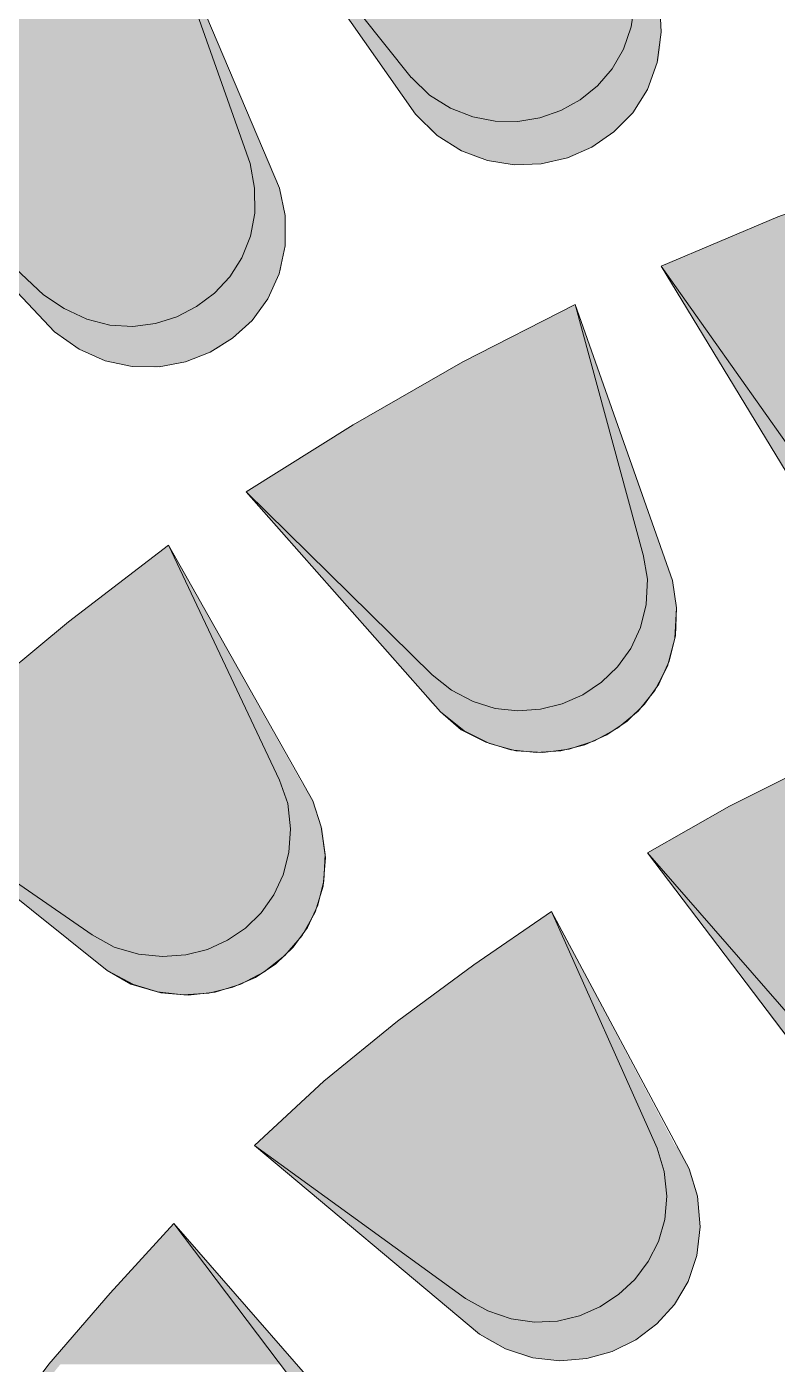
# Model space of a CAD drawing. Extents: x 0 to 245, y -13 to 205.
# Drawn here: x 119.67 to 136.17, y 133.08 to 162.48 of the extents above; entities that cross this region are included whole.
import ezdxf

# ---------------------------------------------------------------- set-up
doc = ezdxf.new("R2010")
doc.units = 0
doc.layers.add('FILL', color=8, linetype='Continuous')
doc.layers.add('GEOMETRY', color=7, linetype='Continuous')

msp = doc.modelspace()

# ---------------------------------------------------------------- hatches: boundary and pattern name
at = {"layer": 'FILL'}
for points in [[(124.222, 166.269), (128.127, 161.371)], [(124.222, 166.269), (128.219, 160.558), (128.696, 160.089), (129.23, 159.752), (129.8, 159.54), (130.391, 159.448), (130.982, 159.471), (131.557, 159.603), (132.096, 159.837), (132.581, 160.17), (132.995, 160.594), (133.318, 161.104), (133.533, 161.695), (133.621, 162.361), (133.591, 162.962)], [(122.512, 165.337), (124.587, 159.475)], [(122.512, 165.337), (125.228, 158.935)], [(122.512, 165.337), (124.07, 160.888), (124.405, 160.888)], [(120.101, 163.954), (117.751, 162.482), (123.519, 162.482)], [(120.101, 163.954), (123, 163.954), (123.519, 162.482)], [(126.115, 163.564), (127.639, 161.371), (128.128, 161.371)], [(126.115, 163.564), (126.359, 163.564), (128.128, 161.371)], [(128.128, 161.37), (128.526, 160.977), (128.99, 160.69), (129.477, 160.501), (129.974, 160.406), (130.471, 160.401), (130.955, 160.481), (131.416, 160.641), (131.841, 160.876), (132.22, 161.182), (132.541, 161.555), (132.793, 161.989), (132.963, 162.479), (133.042, 163.022), (133.012, 163.563)], [(126.816, 163.023), (127.244, 162.483), (132.982, 162.483)], [(126.816, 163.023), (133.042, 163.023), (132.982, 162.483)], [(117.752, 162.483), (115.463, 160.888), (124.07, 160.888)], [(117.752, 162.483), (123.52, 162.483), (124.07, 160.888)], [(127.244, 162.483), (127.64, 161.97), (132.767, 161.97)], [(127.244, 162.483), (132.982, 162.483), (132.767, 161.97)], [(132.92, 162.362), (132.768, 161.97), (133.592, 161.97)], [(132.982, 162.483), (132.92, 162.361), (133.622, 162.361)], [(132.92, 162.362), (133.622, 162.362), (133.592, 161.97)], [(132.982, 162.483), (133.622, 162.483), (133.622, 162.361)], [(127.639, 161.97), (128.037, 161.49), (132.493, 161.49)], [(127.639, 161.97), (132.767, 161.97), (132.493, 161.49)], [(132.646, 161.759), (132.494, 161.489), (133.469, 161.489)], [(132.767, 161.97), (132.646, 161.759), (133.561, 161.759)], [(132.646, 161.759), (133.562, 161.759), (133.469, 161.489)], [(132.767, 161.97), (133.591, 161.97), (133.561, 161.759)], [(128.038, 161.489), (128.128, 161.37), (132.372, 161.37)], [(128.038, 161.489), (132.494, 161.489), (132.372, 161.37)], [(132.494, 161.489), (132.187, 161.188), (133.347, 161.188)], [(132.494, 161.489), (133.47, 161.489), (133.347, 161.188)], [(127.639, 161.37), (127.914, 160.977), (128.526, 160.977)], [(127.639, 161.37), (128.127, 161.37), (128.526, 160.977)], [(128.128, 161.37), (128.434, 161.099), (132.127, 161.099)], [(128.128, 161.37), (132.372, 161.37), (132.127, 161.099)], [(132.188, 161.189), (132.126, 161.099), (133.287, 161.099)], [(132.188, 161.189), (133.346, 161.189), (133.287, 161.099)], [(115.463, 160.888), (120.041, 156.589)], [(115.463, 160.888), (120.285, 155.779), (120.826, 155.393), (121.4, 155.141), (121.992, 155.017), (122.585, 155.011), (123.162, 155.118), (123.706, 155.328), (124.2, 155.634), (124.629, 156.028), (124.975, 156.503), (125.222, 157.051), (125.353, 157.664), (125.352, 158.334), (125.229, 158.935)], [(115.463, 160.888), (116.989, 159.475), (124.588, 159.475)], [(115.463, 160.888), (124.07, 160.888), (124.588, 159.475)], [(124.07, 160.888), (124.588, 159.475), (125.015, 159.475)], [(124.07, 160.888), (124.405, 160.888), (125.015, 159.475)], [(127.915, 160.978), (128.128, 160.708), (128.983, 160.708)], [(127.915, 160.978), (128.526, 160.978), (128.983, 160.708)], [(128.433, 161.099), (128.526, 160.978), (131.973, 160.978)], [(128.433, 161.099), (132.126, 161.099), (131.973, 160.978)], [(128.526, 160.978), (128.861, 160.768), (131.668, 160.768)], [(128.526, 160.978), (131.973, 160.978), (131.668, 160.768)], [(132.127, 161.099), (131.668, 160.768), (133.104, 160.768)], [(132.127, 161.099), (133.287, 161.099), (133.104, 160.768)], [(128.128, 160.708), (128.22, 160.558), (129.381, 160.558)], [(128.128, 160.708), (128.983, 160.708), (129.381, 160.558)], [(128.219, 160.558), (128.281, 160.497), (129.501, 160.497)], [(128.219, 160.558), (129.38, 160.558), (129.501, 160.497)], [(128.861, 160.768), (128.983, 160.708), (131.487, 160.708)], [(128.861, 160.768), (131.668, 160.768), (131.487, 160.708)], [(128.983, 160.708), (129.38, 160.526), (131.15, 160.526)], [(128.983, 160.708), (131.487, 160.708), (131.15, 160.526)], [(129.38, 160.527), (129.501, 160.498), (130.966, 160.498)], [(129.38, 160.527), (131.15, 160.527), (130.966, 160.498)], [(131.15, 160.527), (130.63, 160.408), (132.798, 160.408)], [(131.15, 160.527), (132.92, 160.527), (132.798, 160.408)], [(131.426, 160.647), (131.151, 160.527), (132.92, 160.527)], [(131.668, 160.768), (131.426, 160.647), (133.042, 160.647)], [(131.426, 160.647), (133.042, 160.647), (132.92, 160.527)], [(131.668, 160.768), (133.104, 160.768), (133.042, 160.647)], [(128.282, 160.497), (128.373, 160.407), (130.051, 160.407)], [(128.282, 160.497), (129.502, 160.497), (130.051, 160.407)], [(128.373, 160.407), (128.556, 160.197), (132.616, 160.197)], [(128.373, 160.407), (132.799, 160.407), (132.616, 160.197)], [(129.502, 160.497), (129.96, 160.407), (130.631, 160.407)], [(129.502, 160.497), (130.967, 160.497), (130.631, 160.407)], [(129.96, 160.407), (130.631, 160.407), (130.051, 160.407)], [(130.63, 160.407), (130.05, 160.407), (132.798, 160.407)], [(130.63, 160.407), (132.798, 160.407)], [(128.555, 160.197), (128.677, 160.106), (132.493, 160.106)], [(128.555, 160.197), (132.616, 160.197), (132.493, 160.106)], [(128.677, 160.107), (129.074, 159.867), (132.126, 159.867)], [(128.677, 160.107), (132.493, 160.107), (132.126, 159.867)], [(141.466, 160.047), (138.81, 159.235), (136.186, 158.302), (133.622, 157.22)], [(129.075, 159.866), (129.166, 159.775), (131.973, 159.775)], [(129.075, 159.866), (132.127, 159.866), (131.973, 159.775)], [(129.166, 159.776), (129.625, 159.595), (131.578, 159.595)], [(129.166, 159.776), (131.974, 159.776), (131.578, 159.595)], [(116.836, 159.475), (119.523, 156.589), (120.041, 156.589)], [(116.836, 159.475), (116.989, 159.475), (120.041, 156.589)], [(116.989, 159.475), (117.569, 158.935), (124.679, 158.935)], [(116.989, 159.475), (124.588, 159.475), (124.679, 158.935)], [(120.041, 156.589), (120.499, 156.288), (120.994, 156.054), (121.5, 155.925), (122.006, 155.896), (122.501, 155.958), (122.972, 156.106), (123.409, 156.331), (123.8, 156.628), (124.135, 156.989), (124.402, 157.407), (124.589, 157.876), (124.685, 158.387), (124.68, 158.935), (124.588, 159.475)], [(124.588, 159.475), (124.68, 158.935), (125.229, 158.935)], [(124.588, 159.475), (125.016, 159.475), (125.229, 158.935)], [(129.625, 159.595), (129.747, 159.566), (131.364, 159.566)], [(129.625, 159.595), (131.578, 159.595), (131.364, 159.566)], [(129.747, 159.566), (130.266, 159.475), (130.967, 159.475)], [(129.747, 159.566), (131.364, 159.566), (130.967, 159.475)], [(130.265, 159.475), (130.966, 159.475), (130.356, 159.445)], [(117.569, 158.935), (118.149, 158.363), (124.679, 158.363)], [(117.569, 158.935), (124.679, 158.935), (124.679, 158.363)], [(124.679, 158.935), (125.228, 158.935)], [(124.679, 158.935), (125.228, 158.935)], [(124.679, 158.935), (124.679, 158.363), (125.351, 158.363)], [(124.679, 158.935), (125.228, 158.935), (125.351, 158.363)], [(118.149, 158.363), (118.727, 157.853), (124.587, 157.853)], [(118.149, 158.363), (124.679, 158.363), (124.587, 157.853)], [(124.679, 158.334), (124.587, 157.853), (125.351, 157.853)], [(124.679, 158.363), (124.679, 158.335), (125.351, 158.335)], [(124.679, 158.363), (125.351, 158.363), (125.351, 158.335)], [(124.679, 158.334), (125.351, 158.334), (125.351, 157.853)], [(136.185, 158.302), (133.622, 157.22), (141.74, 157.22)], [(118.728, 157.853), (119.278, 157.34), (124.374, 157.34)], [(118.728, 157.853), (124.587, 157.853), (124.374, 157.34)], [(124.527, 157.732), (124.375, 157.34), (125.291, 157.34)], [(124.588, 157.853), (124.527, 157.732), (125.352, 157.732)], [(124.527, 157.732), (125.351, 157.732), (125.291, 157.34)], [(124.588, 157.853), (125.352, 157.853), (125.352, 157.732)], [(119.278, 157.34), (119.766, 156.891), (124.039, 156.891)], [(119.278, 157.34), (124.375, 157.34), (124.039, 156.891)], [(124.375, 157.34), (124.223, 157.13), (125.26, 157.13)], [(124.375, 157.34), (125.291, 157.34), (125.26, 157.13)], [(124.222, 157.13), (124.038, 156.891), (125.137, 156.891)], [(124.222, 157.13), (125.259, 157.13), (125.137, 156.891)], [(133.622, 157.22), (136.919, 152.562)], [(133.622, 157.22), (136.949, 151.75), (137.391, 151.252), (137.896, 150.878), (138.446, 150.623), (139.022, 150.484), (139.609, 150.457), (140.187, 150.54), (140.739, 150.728), (141.248, 151.018), (141.697, 151.407), (142.067, 151.892), (142.342, 152.468), (142.503, 153.132), (142.503, 153.735)], [(133.622, 157.22), (135.362, 154.395), (135.637, 154.395)], [(133.622, 157.22), (135.607, 154.425), (141.986, 154.425)], [(133.622, 157.22), (141.74, 157.22), (141.986, 154.425)], [(119.766, 156.891), (120.04, 156.589), (123.763, 156.589)], [(119.766, 156.891), (124.039, 156.891), (123.763, 156.589)], [(124.04, 156.891), (123.734, 156.589), (125.016, 156.589)], [(124.04, 156.891), (125.138, 156.891), (125.016, 156.589)], [(119.522, 156.589), (119.828, 156.288), (120.499, 156.288)], [(119.522, 156.589), (120.041, 156.589), (120.499, 156.288)], [(120.041, 156.589), (120.194, 156.498), (123.643, 156.498)], [(120.041, 156.589), (123.764, 156.589), (123.643, 156.498)], [(120.194, 156.499), (120.499, 156.288), (123.306, 156.288)], [(120.194, 156.499), (123.642, 156.499), (123.306, 156.288)], [(123.642, 156.499), (123.184, 156.199), (124.741, 156.199)], [(123.734, 156.589), (123.642, 156.498), (124.955, 156.498)], [(123.642, 156.499), (124.954, 156.499), (124.741, 156.199)], [(123.734, 156.589), (125.015, 156.589), (124.955, 156.498)], [(119.828, 156.288), (120.041, 156.048), (121.017, 156.048)], [(119.828, 156.288), (120.499, 156.288), (121.017, 156.048)], [(120.499, 156.288), (120.683, 156.199), (123.185, 156.199)], [(120.499, 156.288), (123.307, 156.288), (123.185, 156.199)], [(120.682, 156.199), (121.017, 156.048), (122.787, 156.048)], [(120.682, 156.199), (123.184, 156.199), (122.787, 156.048)], [(123.184, 156.199), (122.848, 156.079), (124.679, 156.079)], [(123.184, 156.199), (124.741, 156.199), (124.679, 156.079)], [(131.73, 156.38), (129.258, 155.116), (126.846, 153.734), (124.497, 152.261)], [(131.73, 156.38), (129.258, 155.116), (132.096, 155.116)], [(131.73, 156.38), (133.225, 150.878)], [(131.73, 156.38), (133.867, 150.307)], [(131.73, 156.38), (132.859, 152.261), (133.195, 152.261)], [(120.041, 156.048), (120.163, 155.929), (121.567, 155.929)], [(120.041, 156.048), (121.018, 156.048), (121.567, 155.929)], [(120.163, 155.929), (120.163, 155.899), (122.117, 155.899)], [(120.163, 155.929), (121.567, 155.929), (122.117, 155.899)], [(120.163, 155.899), (120.285, 155.779), (124.375, 155.779)], [(120.163, 155.899), (124.497, 155.899), (124.375, 155.779)], [(121.017, 156.048), (121.201, 155.987), (122.664, 155.987)], [(121.017, 156.048), (122.788, 156.048), (122.664, 155.987)], [(121.201, 155.988), (121.567, 155.929), (122.208, 155.929)], [(121.201, 155.988), (122.665, 155.988), (122.208, 155.929)], [(121.567, 155.929), (122.208, 155.929), (122.117, 155.899)], [(122.665, 155.988), (122.117, 155.899), (124.497, 155.899)], [(122.848, 156.079), (122.664, 155.987), (124.587, 155.987)], [(122.665, 155.988), (124.588, 155.988), (124.497, 155.899)], [(122.848, 156.079), (124.679, 156.079), (124.587, 155.987)], [(120.285, 155.779), (120.468, 155.658), (124.223, 155.658)], [(120.285, 155.779), (124.375, 155.779), (124.223, 155.658)], [(120.467, 155.657), (120.773, 155.417), (123.885, 155.417)], [(120.467, 155.657), (124.222, 155.657), (123.885, 155.417)], [(120.773, 155.417), (120.987, 155.327), (123.704, 155.327)], [(120.773, 155.417), (123.885, 155.417), (123.704, 155.327)], [(120.988, 155.327), (121.323, 155.177), (123.306, 155.177)], [(120.988, 155.327), (123.704, 155.327), (123.306, 155.177)], [(121.323, 155.177), (121.597, 155.116), (123.154, 155.116)], [(121.323, 155.177), (123.306, 155.177), (123.154, 155.116)], [(121.597, 155.116), (121.933, 155.027), (122.664, 155.027)], [(121.597, 155.116), (123.154, 155.116), (122.664, 155.027)], [(121.933, 155.028), (122.664, 155.028), (122.543, 154.996)], [(129.259, 155.116), (126.847, 153.734), (132.462, 153.734)], [(129.259, 155.116), (132.097, 155.116), (132.462, 153.734)], [(135.362, 154.395), (136.46, 152.562), (136.919, 152.562)], [(135.362, 154.395), (135.636, 154.395), (136.919, 152.562)], [(135.607, 154.425), (136.003, 153.885), (141.986, 153.885)], [(135.607, 154.425), (141.986, 154.425), (141.986, 153.885)], [(136.003, 153.885), (136.369, 153.343), (141.862, 153.343)], [(136.003, 153.885), (141.986, 153.885), (141.862, 153.343)], [(126.846, 153.735), (124.496, 152.261), (132.859, 152.261)], [(126.846, 153.735), (132.461, 153.735), (132.859, 152.261)], [(124.497, 152.261), (128.587, 148.234)], [(124.497, 152.261), (128.769, 147.421), (129.286, 147.006), (129.844, 146.724), (130.427, 146.568), (131.017, 146.53), (131.598, 146.605), (132.152, 146.786), (132.662, 147.066), (133.111, 147.437), (133.483, 147.894), (133.759, 148.429), (133.923, 149.035), (133.958, 149.707), (133.867, 150.307)], [(124.497, 152.261), (125.718, 150.878), (125.901, 150.878)], [(124.497, 152.261), (125.839, 150.939), (133.226, 150.939)], [(124.497, 152.261), (132.859, 152.261), (133.226, 150.939)], [(132.859, 152.261), (133.225, 150.878), (133.653, 150.878)], [(132.859, 152.261), (133.195, 152.261), (133.653, 150.878)], [(122.788, 151.089), (120.591, 149.405), (118.455, 147.632), (116.41, 145.768)], [(122.788, 151.089), (120.591, 149.405), (123.582, 149.405)], [(122.788, 151.089), (125.228, 145.919)], [(122.788, 151.089), (125.961, 145.468)], [(122.788, 151.089), (125.228, 145.919), (125.687, 145.919)], [(125.717, 150.878), (128.038, 148.233), (128.587, 148.233)], [(125.717, 150.878), (125.901, 150.878), (128.587, 148.233)], [(125.839, 150.939), (126.389, 150.398), (133.318, 150.398)], [(125.839, 150.939), (133.226, 150.939), (133.318, 150.398)], [(128.587, 148.234), (129.014, 147.902), (129.484, 147.648), (129.974, 147.497), (130.472, 147.443), (130.967, 147.479), (131.445, 147.6), (131.895, 147.801), (132.305, 148.075), (132.661, 148.416), (132.953, 148.818), (133.168, 149.277), (133.293, 149.785), (133.317, 150.338), (133.226, 150.879)], [(133.225, 150.878), (133.317, 150.337), (133.867, 150.337)], [(133.225, 150.878), (133.653, 150.878), (133.867, 150.337)], [(126.388, 150.398), (126.937, 149.826), (133.286, 149.826)], [(126.388, 150.398), (133.317, 150.398), (133.286, 149.826)], [(128.769, 147.421), (129.226, 147.03), (129.764, 146.755), (130.316, 146.59), (130.871, 146.531), (131.416, 146.57), (131.939, 146.701), (132.428, 146.92), (132.87, 147.218), (133.254, 147.592), (133.567, 148.033), (133.796, 148.537), (133.931, 149.097), (133.957, 149.707), (133.867, 150.307)], [(133.317, 150.307), (133.287, 149.796), (133.958, 149.796)], [(133.317, 150.337), (133.317, 150.307), (133.867, 150.307)], [(133.317, 150.337), (133.867, 150.337), (133.867, 150.307)], [(133.317, 150.307), (133.867, 150.307), (133.958, 149.796)], [(126.938, 149.825), (127.488, 149.285), (133.164, 149.285)], [(126.938, 149.825), (133.287, 149.825), (133.164, 149.285)], [(133.287, 149.707), (133.164, 149.255), (133.958, 149.255)], [(133.287, 149.796), (133.287, 149.707), (133.958, 149.707)], [(133.287, 149.796), (133.958, 149.796), (133.958, 149.707)], [(133.287, 149.707), (133.958, 149.707), (133.958, 149.255)], [(120.591, 149.405), (118.455, 147.632), (124.436, 147.632)], [(120.591, 149.405), (123.582, 149.405), (124.436, 147.632)], [(127.488, 149.285), (128.006, 148.804), (132.92, 148.804)], [(127.488, 149.285), (133.164, 149.285), (132.92, 148.804)], [(133.073, 149.105), (132.92, 148.775), (133.867, 148.775)], [(133.164, 149.255), (133.073, 149.105), (133.928, 149.105)], [(133.073, 149.105), (133.927, 149.105), (133.867, 148.775)], [(133.164, 149.255), (133.958, 149.255), (133.928, 149.105)], [(128.005, 148.804), (128.464, 148.353), (132.615, 148.353)], [(128.005, 148.804), (132.919, 148.804), (132.615, 148.353)], [(132.92, 148.775), (132.738, 148.535), (133.806, 148.535)], [(132.92, 148.775), (133.867, 148.775), (133.806, 148.535)], [(132.738, 148.534), (132.585, 148.321), (133.683, 148.321)], [(132.738, 148.534), (133.805, 148.534), (133.683, 148.321)], [(128.038, 148.234), (128.343, 147.902), (129.014, 147.902)], [(128.038, 148.234), (128.587, 148.234), (129.014, 147.902)], [(128.465, 148.353), (128.587, 148.234), (132.462, 148.234)], [(128.465, 148.353), (132.616, 148.353), (132.462, 148.234)], [(128.587, 148.234), (128.892, 147.993), (132.188, 147.993)], [(128.587, 148.234), (132.462, 148.234), (132.188, 147.993)], [(132.585, 148.321), (132.189, 147.992), (133.531, 147.992)], [(132.585, 148.321), (133.684, 148.321), (133.531, 147.992)], [(128.342, 147.902), (128.555, 147.632), (129.501, 147.632)], [(128.342, 147.902), (129.014, 147.902), (129.501, 147.632)], [(128.891, 147.992), (129.013, 147.871), (132.036, 147.871)], [(128.891, 147.992), (132.188, 147.992), (132.036, 147.871)], [(132.158, 147.962), (131.668, 147.692), (133.317, 147.692)], [(132.188, 147.992), (132.158, 147.962), (133.531, 147.962)], [(132.158, 147.962), (133.531, 147.962), (133.317, 147.692)], [(132.188, 147.992), (133.531, 147.992), (133.531, 147.962)], [(140.826, 147.902), (138.902, 147.151), (136.98, 146.28), (135.118, 145.347), (133.317, 144.326)], [(118.455, 147.632), (116.622, 145.979), (125.228, 145.979)], [(118.455, 147.632), (124.435, 147.632), (125.228, 145.979)], [(128.555, 147.632), (128.708, 147.48), (130.05, 147.48)], [(128.555, 147.632), (129.501, 147.632), (130.05, 147.48)], [(129.013, 147.871), (129.38, 147.692), (131.7, 147.692)], [(129.013, 147.871), (132.035, 147.871), (131.7, 147.692)], [(129.38, 147.693), (129.501, 147.632), (131.516, 147.632)], [(129.38, 147.693), (131.699, 147.693), (131.516, 147.632)], [(129.502, 147.632), (129.929, 147.511), (131.181, 147.511)], [(129.502, 147.632), (131.517, 147.632), (131.181, 147.511)], [(131.668, 147.693), (131.15, 147.511), (133.164, 147.511)], [(131.668, 147.693), (133.317, 147.693), (133.164, 147.511)], [(128.709, 147.48), (128.739, 147.453), (130.601, 147.453)], [(128.709, 147.48), (130.051, 147.48), (130.601, 147.453)], [(128.739, 147.452), (128.769, 147.421), (133.073, 147.421)], [(128.739, 147.452), (133.103, 147.452), (133.073, 147.421)], [(128.769, 147.421), (129.165, 147.091), (132.707, 147.091)], [(128.769, 147.421), (133.073, 147.421), (132.707, 147.091)], [(129.928, 147.511), (130.05, 147.48), (130.906, 147.48)], [(129.928, 147.511), (131.18, 147.511), (130.906, 147.48)], [(130.051, 147.48), (130.906, 147.48), (130.601, 147.453)], [(130.998, 147.48), (130.601, 147.453), (133.103, 147.453)], [(131.15, 147.511), (130.998, 147.48), (133.164, 147.48)], [(130.998, 147.48), (133.164, 147.48), (133.103, 147.453)], [(131.15, 147.511), (133.164, 147.511), (133.164, 147.48)], [(129.166, 147.091), (129.227, 147.03), (132.585, 147.03)], [(129.166, 147.091), (132.707, 147.091), (132.585, 147.03)], [(129.226, 147.03), (129.684, 146.789), (132.158, 146.789)], [(129.226, 147.03), (132.584, 147.03), (132.158, 146.789)], [(129.684, 146.789), (129.777, 146.761), (132.036, 146.761)], [(129.684, 146.789), (132.158, 146.789), (132.036, 146.761)], [(129.777, 146.761), (130.295, 146.611), (131.578, 146.611)], [(129.777, 146.761), (132.036, 146.761), (131.578, 146.611)], [(130.295, 146.611), (130.357, 146.579), (131.394, 146.579)], [(130.295, 146.611), (131.578, 146.611), (131.394, 146.579)], [(130.356, 146.58), (131.393, 146.58), (130.966, 146.52)], [(136.98, 146.279), (135.118, 145.346), (141.343, 145.346)], [(116.622, 145.979), (116.41, 145.768), (125.291, 145.768)], [(116.622, 145.979), (125.228, 145.979), (125.291, 145.768)], [(121.11, 142.521), (121.597, 142.251), (122.134, 142.098), (122.661, 142.044), (123.168, 142.081), (123.647, 142.202), (124.089, 142.401), (124.485, 142.671), (124.827, 143.006), (125.105, 143.398), (125.312, 143.841), (125.438, 144.328), (125.475, 144.852), (125.413, 145.407), (125.228, 145.919)], [(125.228, 145.919), (125.381, 145.468), (125.96, 145.468)], [(125.228, 145.919), (125.686, 145.919), (125.96, 145.468)], [(116.41, 145.768), (121.11, 142.521)], [(116.41, 145.768), (121.445, 141.74), (122.024, 141.427), (122.623, 141.249), (123.225, 141.197), (123.816, 141.262), (124.378, 141.434), (124.894, 141.705), (125.35, 142.066), (125.729, 142.507), (126.014, 143.02), (126.189, 143.595), (126.239, 144.223), (126.146, 144.896), (125.961, 145.468)], [(116.41, 145.768), (116.867, 145.468), (125.413, 145.468)], [(116.41, 145.768), (125.291, 145.768), (125.413, 145.468)], [(116.776, 145.468), (120.467, 142.521), (121.11, 142.521)], [(116.776, 145.468), (116.836, 145.468), (121.11, 142.521)], [(116.867, 145.468), (117.661, 144.896), (125.473, 144.896)], [(116.867, 145.468), (125.413, 145.468), (125.473, 144.896)], [(121.445, 141.739), (121.964, 141.44), (122.541, 141.266), (123.115, 141.201), (123.674, 141.238), (124.206, 141.369), (124.701, 141.587), (125.146, 141.884), (125.531, 142.252), (125.843, 142.684), (126.073, 143.172), (126.207, 143.708), (126.235, 144.285), (126.146, 144.895), (125.961, 145.468)], [(125.382, 145.468), (125.412, 145.406), (125.993, 145.406)], [(125.382, 145.468), (125.961, 145.468), (125.993, 145.406)], [(125.413, 145.406), (125.474, 144.895), (126.146, 144.895)], [(125.413, 145.406), (125.993, 145.406), (126.146, 144.895)], [(135.118, 145.347), (133.317, 144.326), (141.527, 144.326)], [(135.118, 145.347), (141.344, 145.347), (141.527, 144.326)], [(117.661, 144.896), (118.455, 144.355), (125.442, 144.355)], [(117.661, 144.896), (125.473, 144.896), (125.442, 144.355)], [(125.473, 144.866), (125.442, 144.325), (126.236, 144.325)], [(125.473, 144.896), (125.473, 144.867), (126.175, 144.867)], [(125.473, 144.896), (126.146, 144.896), (126.175, 144.867)], [(125.473, 144.866), (126.175, 144.866), (126.236, 144.325)], [(118.455, 144.355), (119.247, 143.814), (125.321, 143.814)], [(118.455, 144.355), (125.442, 144.355), (125.321, 143.814)], [(125.442, 144.296), (125.291, 143.784), (126.206, 143.784)], [(125.442, 144.325), (125.442, 144.296), (126.236, 144.296)], [(125.442, 144.325), (126.236, 144.325), (126.236, 144.296)], [(125.442, 144.296), (126.236, 144.296), (126.206, 143.784)], [(133.317, 144.325), (137.071, 140.026)], [(133.317, 144.325), (137.193, 139.214), (137.67, 138.761), (138.201, 138.438), (138.77, 138.239), (139.356, 138.158), (139.944, 138.191), (140.513, 138.33), (141.046, 138.572), (141.525, 138.909), (141.932, 139.337), (142.248, 139.85), (142.454, 140.442), (142.534, 141.108), (142.504, 141.71)], [(133.317, 144.325), (134.812, 142.341), (135.056, 142.341)], [(133.317, 144.325), (135.026, 142.37), (141.892, 142.37)], [(133.317, 144.325), (141.527, 144.325), (141.892, 142.37)], [(119.247, 143.814), (119.95, 143.334), (125.046, 143.334)], [(119.247, 143.814), (125.321, 143.814), (125.046, 143.334)], [(125.291, 143.784), (125.26, 143.694), (126.206, 143.694)], [(125.291, 143.784), (126.206, 143.784), (126.206, 143.694)], [(125.259, 143.695), (125.045, 143.304), (126.083, 143.304)], [(125.259, 143.695), (126.205, 143.695), (126.083, 143.304)], [(119.95, 143.333), (120.591, 142.882), (124.711, 142.882)], [(119.95, 143.333), (125.046, 143.333), (124.711, 142.882)], [(125.046, 143.304), (124.893, 143.122), (126.053, 143.122)], [(125.046, 143.304), (126.084, 143.304), (126.053, 143.122)], [(131.211, 143.032), (129.502, 141.86), (127.825, 140.627), (126.206, 139.305), (124.68, 137.891)], [(124.892, 143.122), (124.71, 142.882), (125.901, 142.882)], [(124.892, 143.122), (126.052, 143.122), (125.901, 142.882)], [(131.211, 143.032), (129.502, 141.86), (131.731, 141.86)], [(131.211, 143.032), (133.531, 137.832)], [(131.211, 143.032), (134.232, 137.38)], [(131.211, 143.032), (133.47, 137.891), (133.928, 137.891)], [(120.591, 142.882), (121.111, 142.521), (124.284, 142.521)], [(120.591, 142.882), (124.711, 142.882), (124.284, 142.521)], [(124.711, 142.882), (124.344, 142.582), (125.779, 142.582)], [(124.711, 142.882), (125.901, 142.882), (125.779, 142.582)], [(120.467, 142.521), (120.803, 142.251), (121.597, 142.251)], [(120.467, 142.521), (121.11, 142.521), (121.597, 142.251)], [(121.11, 142.521), (124.284, 142.521)], [(121.11, 142.521), (124.284, 142.521)], [(121.11, 142.521), (121.597, 142.251), (123.795, 142.251)], [(121.11, 142.521), (124.284, 142.521), (123.795, 142.251)], [(124.284, 142.521), (123.795, 142.251), (125.504, 142.251)], [(124.343, 142.582), (124.283, 142.52), (125.717, 142.52)], [(124.284, 142.521), (125.718, 142.521), (125.504, 142.251)], [(124.343, 142.582), (125.779, 142.582), (125.717, 142.52)], [(134.813, 142.341), (136.552, 140.027), (137.071, 140.027)], [(134.813, 142.341), (135.056, 142.341), (137.071, 140.027)], [(135.026, 142.37), (135.484, 141.83), (141.955, 141.83)], [(135.026, 142.37), (141.892, 142.37), (141.955, 141.83)], [(120.803, 142.251), (121.017, 142.1), (122.147, 142.1)], [(120.803, 142.251), (121.597, 142.251), (122.147, 142.1)], [(121.017, 142.1), (121.079, 142.041), (122.697, 142.041)], [(121.017, 142.1), (122.147, 142.1), (122.697, 142.041)], [(121.079, 142.041), (121.445, 141.739), (124.955, 141.739)], [(121.079, 142.041), (125.291, 142.041), (124.955, 141.739)], [(121.597, 142.251), (123.763, 142.251)], [(121.597, 142.251), (123.794, 142.251), (123.763, 142.251)], [(121.597, 142.251), (122.147, 142.1), (123.277, 142.1)], [(121.597, 142.251), (123.763, 142.251), (123.277, 142.1)], [(122.147, 142.1), (123.246, 142.1), (122.697, 142.041)], [(122.147, 142.1), (123.246, 142.1)], [(122.147, 142.1), (123.276, 142.1), (123.246, 142.1)], [(123.246, 142.1), (122.697, 142.041), (125.291, 142.041)], [(123.277, 142.1), (123.246, 142.1), (125.381, 142.1)], [(123.246, 142.1), (125.382, 142.1), (125.291, 142.041)], [(123.795, 142.251), (123.276, 142.1), (125.382, 142.1)], [(123.277, 142.1), (125.381, 142.1)], [(123.795, 142.251), (125.504, 142.251), (125.382, 142.1)], [(121.445, 141.739), (121.506, 141.71), (124.924, 141.71)], [(121.445, 141.739), (124.955, 141.739), (124.924, 141.71)], [(121.505, 141.71), (121.963, 141.44), (124.404, 141.44)], [(121.505, 141.71), (124.924, 141.71), (124.404, 141.44)], [(129.502, 141.861), (127.825, 140.628), (132.279, 140.628)], [(129.502, 141.861), (131.731, 141.861), (132.279, 140.628)], [(135.484, 141.83), (135.972, 141.288), (141.892, 141.288)], [(135.484, 141.83), (141.955, 141.83), (141.892, 141.288)], [(121.964, 141.441), (124.375, 141.441)], [(121.964, 141.441), (124.405, 141.441), (124.375, 141.441)], [(122.055, 141.441), (122.574, 141.26), (123.825, 141.26)], [(122.055, 141.441), (124.374, 141.441), (123.825, 141.26)], [(122.574, 141.26), (123.795, 141.26)], [(122.574, 141.26), (123.825, 141.26), (123.795, 141.26)], [(122.665, 141.26), (123.794, 141.26), (123.185, 141.198)], [(135.972, 141.288), (136.43, 140.747), (141.74, 140.747)], [(135.972, 141.288), (141.892, 141.288), (141.74, 140.747)], [(127.825, 140.627), (126.206, 139.306), (132.859, 139.306)], [(127.825, 140.627), (132.279, 140.627), (132.859, 139.306)], [(126.206, 139.306), (124.68, 137.892), (133.47, 137.892)], [(126.206, 139.306), (132.859, 139.306), (133.47, 137.892)], [(124.679, 137.892), (129.32, 134.526)], [(124.679, 137.892), (129.624, 133.744), (130.2, 133.419), (130.795, 133.227), (131.394, 133.16), (131.982, 133.209), (132.543, 133.366), (133.062, 133.622), (133.523, 133.969), (133.91, 134.399), (134.209, 134.903), (134.403, 135.474), (134.477, 136.102), (134.415, 136.779), (134.232, 137.38)], [(124.679, 137.892), (124.771, 137.831)], [(124.679, 137.892), (133.499, 137.892)], [(124.679, 137.892), (133.499, 137.892)], [(124.711, 137.892), (125.413, 137.351), (133.684, 137.351)], [(124.711, 137.892), (133.5, 137.892), (133.684, 137.351)], [(133.469, 137.892), (133.531, 137.831), (133.989, 137.831)], [(133.469, 137.892), (133.927, 137.892), (133.989, 137.831)], [(124.771, 137.832), (128.677, 134.525), (129.32, 134.525)], [(124.771, 137.832), (129.32, 134.525)], [(129.32, 134.526), (129.807, 134.255), (130.321, 134.079), (130.835, 134.007), (131.339, 134.033), (131.821, 134.149), (132.273, 134.345), (132.683, 134.614), (133.041, 134.949), (133.337, 135.341), (133.559, 135.782), (133.698, 136.264), (133.743, 136.78), (133.683, 137.321), (133.531, 137.833)], [(133.531, 137.832), (133.653, 137.38), (134.232, 137.38)], [(133.531, 137.832), (133.989, 137.832), (134.232, 137.38)], [(125.413, 137.351), (126.176, 136.811), (133.744, 136.811)], [(125.413, 137.351), (133.684, 137.351), (133.744, 136.811)], [(133.653, 137.38), (133.683, 137.32), (134.232, 137.32)], [(133.653, 137.38), (134.232, 137.38), (134.232, 137.32)], [(133.683, 137.321), (133.744, 136.778), (134.415, 136.778)], [(133.683, 137.321), (134.232, 137.321), (134.415, 136.778)], [(126.176, 136.811), (126.939, 136.269), (133.684, 136.269)], [(126.176, 136.811), (133.743, 136.811), (133.684, 136.269)], [(133.744, 136.779), (133.683, 136.209), (134.476, 136.209)], [(133.744, 136.779), (134.416, 136.779)], [(133.744, 136.779), (134.416, 136.779)], [(133.744, 136.779), (134.416, 136.779), (134.476, 136.209)], [(122.911, 136.179), (121.506, 134.645), (120.163, 133.082), (118.912, 131.429), (117.722, 129.745)], [(122.911, 136.179), (121.506, 134.645), (124.07, 134.645)], [(122.911, 136.179), (126.359, 131.609)], [(122.911, 136.179), (127.153, 131.31)], [(122.911, 136.179), (126.359, 131.609), (126.877, 131.609)], [(126.938, 136.269), (127.67, 135.728), (133.531, 135.728)], [(126.938, 136.269), (133.683, 136.269), (133.531, 135.728)], [(133.683, 136.179), (133.531, 135.699), (134.446, 135.699)], [(133.683, 136.208), (133.683, 136.179), (134.476, 136.179)], [(133.683, 136.208), (134.476, 136.208), (134.476, 136.179)], [(133.683, 136.179), (134.476, 136.179), (134.446, 135.699)], [(127.671, 135.728), (128.343, 135.248), (133.287, 135.248)], [(127.671, 135.728), (133.531, 135.728), (133.287, 135.248)], [(133.469, 135.577), (133.255, 135.216), (134.324, 135.216)], [(133.531, 135.698), (133.469, 135.577), (134.416, 135.577)], [(133.469, 135.577), (134.415, 135.577), (134.324, 135.216)], [(133.531, 135.698), (134.446, 135.698), (134.416, 135.577)], [(128.342, 135.247), (128.921, 134.827), (132.919, 134.827)], [(128.342, 135.247), (133.286, 135.247), (132.919, 134.827)], [(133.073, 135.005), (132.889, 134.796), (134.14, 134.796)], [(133.255, 135.216), (133.072, 135.005), (134.263, 135.005)], [(133.073, 135.005), (134.263, 135.005), (134.14, 134.796)], [(133.255, 135.216), (134.324, 135.216), (134.263, 135.005)], [(128.922, 134.827), (129.32, 134.525), (132.554, 134.525)], [(128.922, 134.827), (132.92, 134.827), (132.554, 134.525)], [(132.889, 134.796), (132.493, 134.466), (133.957, 134.466)], [(132.889, 134.796), (134.14, 134.796), (133.957, 134.466)], [(121.505, 134.645), (120.162, 133.083), (125.259, 133.083)], [(121.505, 134.645), (124.069, 134.645), (125.259, 133.083)], [(128.677, 134.526), (129.013, 134.255), (129.806, 134.255)], [(128.677, 134.526), (129.32, 134.526), (129.806, 134.255)], [(129.32, 134.526), (129.44, 134.466), (132.494, 134.466)], [(129.32, 134.526), (132.553, 134.526), (132.494, 134.466)], [(129.44, 134.466), (129.806, 134.255), (132.065, 134.255)], [(129.44, 134.466), (132.494, 134.466), (132.065, 134.255)], [(132.462, 134.466), (131.974, 134.195), (133.715, 134.195)], [(132.494, 134.466), (132.462, 134.466), (133.928, 134.466)], [(132.462, 134.466), (133.928, 134.466), (133.715, 134.195)], [(132.494, 134.466), (133.958, 134.466), (133.928, 134.466)], [(129.013, 134.255), (129.226, 134.074), (130.326, 134.074)], [(129.013, 134.255), (129.806, 134.255), (130.326, 134.074)], [(129.226, 134.074), (129.32, 134.014), (130.875, 134.014)], [(129.226, 134.074), (130.327, 134.074), (130.875, 134.014)], [(129.806, 134.255), (129.928, 134.194), (131.973, 134.194)], [(129.806, 134.255), (132.065, 134.255), (131.973, 134.194)], [(129.928, 134.195), (130.326, 134.075), (131.516, 134.075)], [(129.928, 134.195), (131.973, 134.195), (131.516, 134.075)], [(130.327, 134.074), (130.54, 134.044), (131.455, 134.044)], [(130.327, 134.074), (131.516, 134.074), (131.455, 134.044)], [(131.973, 134.195), (131.425, 134.045), (133.591, 134.045)], [(131.973, 134.195), (133.714, 134.195), (133.591, 134.045)], [(129.32, 134.015), (129.625, 133.744), (133.225, 133.744)], [(129.32, 134.015), (133.561, 134.015), (133.225, 133.744)], [(130.54, 134.044), (131.455, 134.044), (130.876, 134.015)], [(131.426, 134.044), (130.876, 134.015), (133.562, 134.015)], [(130.876, 134.015), (133.562, 134.015)], [(130.876, 134.015), (133.562, 134.015)], [(131.426, 134.044), (133.592, 134.044), (133.562, 134.015)], [(129.625, 133.743), (129.807, 133.623), (133.073, 133.623)], [(129.625, 133.743), (133.226, 133.743), (133.073, 133.623)], [(129.806, 133.624), (130.142, 133.442), (132.706, 133.442)], [(129.806, 133.624), (133.073, 133.624), (132.706, 133.442)], [(130.142, 133.443), (130.386, 133.353), (132.523, 133.353)], [(130.142, 133.443), (132.706, 133.443), (132.523, 133.353)], [(130.386, 133.353), (130.722, 133.233), (132.096, 133.233)], [(130.386, 133.353), (132.523, 133.353), (132.096, 133.233)], [(130.722, 133.233), (131.028, 133.204), (131.944, 133.204)], [(130.722, 133.233), (132.096, 133.233), (131.944, 133.204)], [(131.028, 133.203), (131.944, 133.203), (131.333, 133.173)]]:
    msp.add_hatch(color=7, dxfattribs=at).paths.add_polyline_path(points)

# ---------------------------------------------------------------- linework, layer by layer
at = {"layer": 'GEOMETRY', "lineweight": 13}
for points in [[(124.222, 166.269), (128.127, 161.371)], [(124.222, 166.269), (128.219, 160.558), (128.696, 160.089), (129.23, 159.752), (129.8, 159.54), (130.391, 159.448), (130.982, 159.471), (131.557, 159.603), (132.096, 159.837), (132.581, 160.17), (132.995, 160.594), (133.318, 161.104), (133.533, 161.695), (133.621, 162.361), (133.591, 162.962)], [(122.512, 165.337), (124.587, 159.475)], [(122.512, 165.337), (125.228, 158.935)], [(128.128, 161.37), (128.526, 160.977), (128.99, 160.69), (129.477, 160.501), (129.974, 160.406), (130.471, 160.401), (130.955, 160.481), (131.416, 160.641), (131.841, 160.876), (132.22, 161.182), (132.541, 161.555), (132.793, 161.989), (132.963, 162.479), (133.042, 163.022), (133.012, 163.563)], [(115.463, 160.888), (120.041, 156.589)], [(115.463, 160.888), (120.285, 155.779), (120.826, 155.393), (121.4, 155.141), (121.992, 155.017), (122.585, 155.011), (123.162, 155.118), (123.706, 155.328), (124.2, 155.634), (124.629, 156.028), (124.975, 156.503), (125.222, 157.051), (125.353, 157.664), (125.352, 158.334), (125.229, 158.935)], [(141.466, 160.047), (138.81, 159.235), (136.186, 158.302), (133.622, 157.22)], [(120.041, 156.589), (120.499, 156.288), (120.994, 156.054), (121.5, 155.925), (122.006, 155.896), (122.501, 155.958), (122.972, 156.106), (123.409, 156.331), (123.8, 156.628), (124.135, 156.989), (124.402, 157.407), (124.589, 157.876), (124.685, 158.387), (124.68, 158.935), (124.588, 159.475)], [(133.622, 157.22), (136.919, 152.562)], [(133.622, 157.22), (136.949, 151.75), (137.391, 151.252), (137.896, 150.878), (138.446, 150.623), (139.022, 150.484), (139.609, 150.457), (140.187, 150.54), (140.739, 150.728), (141.248, 151.018), (141.697, 151.407), (142.067, 151.892), (142.342, 152.468), (142.503, 153.132), (142.503, 153.735)], [(131.73, 156.38), (129.258, 155.116), (126.846, 153.734), (124.497, 152.261)], [(131.73, 156.38), (133.225, 150.878)], [(131.73, 156.38), (133.867, 150.307)], [(124.497, 152.261), (128.587, 148.234)], [(124.497, 152.261), (128.769, 147.421), (129.286, 147.006), (129.844, 146.724), (130.427, 146.568), (131.017, 146.53), (131.598, 146.605), (132.152, 146.786), (132.662, 147.066), (133.111, 147.437), (133.483, 147.894), (133.759, 148.429), (133.923, 149.035), (133.958, 149.707), (133.867, 150.307)], [(122.788, 151.089), (120.591, 149.405), (118.455, 147.632), (116.41, 145.768)], [(122.788, 151.089), (125.228, 145.919)], [(122.788, 151.089), (125.961, 145.468)], [(128.587, 148.234), (129.014, 147.902), (129.484, 147.648), (129.974, 147.497), (130.472, 147.443), (130.967, 147.479), (131.445, 147.6), (131.895, 147.801), (132.305, 148.075), (132.661, 148.416), (132.953, 148.818), (133.168, 149.277), (133.293, 149.785), (133.317, 150.338), (133.226, 150.879)], [(128.769, 147.421), (129.226, 147.03), (129.764, 146.755), (130.316, 146.59), (130.871, 146.531), (131.416, 146.57), (131.939, 146.701), (132.428, 146.92), (132.87, 147.218), (133.254, 147.592), (133.567, 148.033), (133.796, 148.537), (133.931, 149.097), (133.957, 149.707), (133.867, 150.307)], [(140.826, 147.902), (138.902, 147.151), (136.98, 146.28), (135.118, 145.347), (133.317, 144.326)], [(121.11, 142.521), (121.597, 142.251), (122.134, 142.098), (122.661, 142.044), (123.168, 142.081), (123.647, 142.202), (124.089, 142.401), (124.485, 142.671), (124.827, 143.006), (125.105, 143.398), (125.312, 143.841), (125.438, 144.328), (125.475, 144.852), (125.413, 145.407), (125.228, 145.919)], [(116.41, 145.768), (121.11, 142.521)], [(116.41, 145.768), (121.445, 141.74), (122.024, 141.427), (122.623, 141.249), (123.225, 141.197), (123.816, 141.262), (124.378, 141.434), (124.894, 141.705), (125.35, 142.066), (125.729, 142.507), (126.014, 143.02), (126.189, 143.595), (126.239, 144.223), (126.146, 144.896), (125.961, 145.468)], [(121.445, 141.739), (121.964, 141.44), (122.541, 141.266), (123.115, 141.201), (123.674, 141.238), (124.206, 141.369), (124.701, 141.587), (125.146, 141.884), (125.531, 142.252), (125.843, 142.684), (126.073, 143.172), (126.207, 143.708), (126.235, 144.285), (126.146, 144.895), (125.961, 145.468)], [(133.317, 144.325), (137.071, 140.026)], [(133.317, 144.325), (137.193, 139.214), (137.67, 138.761), (138.201, 138.438), (138.77, 138.239), (139.356, 138.158), (139.944, 138.191), (140.513, 138.33), (141.046, 138.572), (141.525, 138.909), (141.932, 139.337), (142.248, 139.85), (142.454, 140.442), (142.534, 141.108), (142.504, 141.71)], [(131.211, 143.032), (129.502, 141.86), (127.825, 140.627), (126.206, 139.305), (124.68, 137.891)], [(131.211, 143.032), (133.531, 137.832)], [(131.211, 143.032), (134.232, 137.38)], [(124.679, 137.892), (129.32, 134.526)], [(124.679, 137.892), (129.624, 133.744), (130.2, 133.419), (130.795, 133.227), (131.394, 133.16), (131.982, 133.209), (132.543, 133.366), (133.062, 133.622), (133.523, 133.969), (133.91, 134.399), (134.209, 134.903), (134.403, 135.474), (134.477, 136.102), (134.415, 136.779), (134.232, 137.38)], [(129.32, 134.526), (129.807, 134.255), (130.321, 134.079), (130.835, 134.007), (131.339, 134.033), (131.821, 134.149), (132.273, 134.345), (132.683, 134.614), (133.041, 134.949), (133.337, 135.341), (133.559, 135.782), (133.698, 136.264), (133.743, 136.78), (133.683, 137.321), (133.531, 137.833)], [(122.911, 136.179), (121.506, 134.645), (120.163, 133.082), (118.912, 131.429), (117.722, 129.745)], [(122.911, 136.179), (126.359, 131.609)], [(122.911, 136.179), (127.153, 131.31)]]:
    msp.add_lwpolyline(points, dxfattribs=at)

doc.saveas('drawing.dxf')
